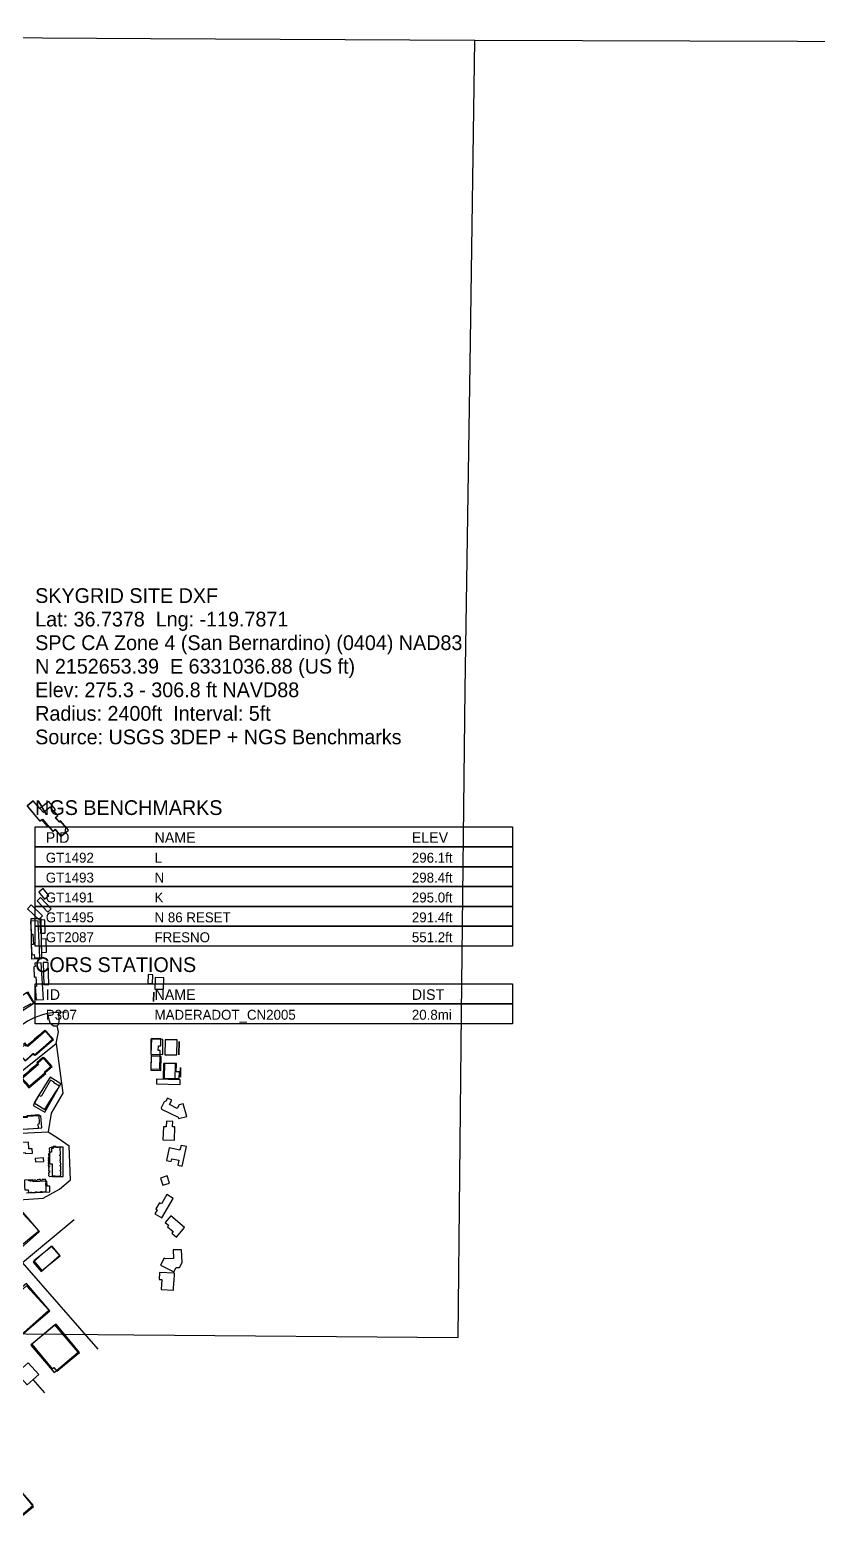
# Model space of a CAD drawing. Header units: metres. Extents: x 5999505 to 6749006, y 1851910 to 2460485.
# Drawn here: x 6333536 to 6336744, y 2151156 to 2157268 of the extents above; entities that cross this region are included whole.
import ezdxf

# ---------------------------------------------------------------- set-up
doc = ezdxf.new("R2010")
doc.units = ezdxf.units.M
for name, color, linetype in [('BUILDINGS', 9, 'Continuous'), ('CL_LOCAL', 4, 'Continuous'), ('CL_MAJOR', 2, 'Continuous'), ('PLSS_SECTION', 7, 'Continuous'), ('PLSS_TWP', 7, 'Continuous'), ('SITE_INFO', 2, 'Continuous')]:
    doc.layers.add(name, color=color, linetype=linetype)

msp = doc.modelspace()

# ---------------------------------------------------------------- linework, layer by layer
at = {"layer": 'BUILDINGS'}
for points in [[(6333524.0988, 2154105.9096), (6333576.2824, 2154044.2856), (6333583.0717, 2154050.4562), (6333604.9004, 2154025.0854), (6333608.6441, 2154027.8584), (6333629.5483, 2154004.097), (6333637.9585, 2154011.4195), (6333661.4, 2153982.5769), (6333679.1561, 2153996.996), (6333680.9691, 2154018.2433), (6333658.631, 2154042.2347), (6333656.4463, 2154040.2136), (6333638.2479, 2154057.9823), (6333648.5772, 2154067.1097), (6333617.6244, 2154101.9112), (6333590.8625, 2154078.9729), (6333548.1736, 2154126.2846), (6333524.0988, 2154105.9096)], [(6333524.1331, 2154106.5282), (6333576.3668, 2154043.848), (6333586.3934, 2154051.7764), (6333628.1799, 2154001.5595), (6333638.7984, 2154010.2113), (6333661.7205, 2153982.3559), (6333692.1022, 2154007.2308), (6333659.8928, 2154046.0837), (6333654.8795, 2154042.1195), (6333640.3716, 2154059.7126), (6333648.9273, 2154066.9248), (6333632.3862, 2154086.7188), (6333638.8762, 2154092.1274), (6333611.8907, 2154124.7487), (6333575.9039, 2154095.1863), (6333549.2055, 2154127.0772), (6333524.1331, 2154106.5282)], [(6333571.0997, 2153755.5438), (6333595.188, 2153726.9508), (6333612.8886, 2153741.7343), (6333588.8003, 2153770.3274), (6333571.0997, 2153755.5438)], [(6333607.942, 2153673.6925), (6333622.112, 2153686.6844), (6333578.8335, 2153733.6367), (6333564.3675, 2153720.2832), (6333607.942, 2153673.6925)], [(6333525.4207, 2153687.1041), (6333571.3598, 2153643.0427), (6333586.7224, 2153658.5734), (6333540.7834, 2153702.6347), (6333525.4207, 2153687.1041)], [(6333576.2615, 2153488.6355), (6333568.9804, 2153638.6931), (6333537.9082, 2153637.1246), (6333540.7002, 2153583.9471), (6333547.4421, 2153584.2566), (6333549.4437, 2153542.0077), (6333540.9438, 2153541.7126), (6333542.9514, 2153500.1918), (6333553.2121, 2153500.8368), (6333553.6889, 2153487.3622), (6333576.2615, 2153488.6355)], [(6333538.9749, 2153645.8174), (6333541.733, 2153483.6363), (6333583.3468, 2153484.3184), (6333580.5888, 2153646.5358), (6333538.9749, 2153645.8174)], [(6333597.8698, 2153587.8526), (6333596.5485, 2153641.7463), (6333576.326, 2153641.1821), (6333577.9402, 2153587.286), (6333597.8698, 2153587.8526)], [(6333581.8533, 2153563.9535), (6333583.1716, 2153509.6958), (6333603.1012, 2153510.2624), (6333601.78, 2153564.1561), (6333581.8533, 2153563.9535)], [(6333590.6994, 2153317.7676), (6333581.6514, 2153466.7473), (6333555.8529, 2153465.1361), (6333556.6227, 2153451.6591), (6333550.7598, 2153451.3425), (6333553.3445, 2153408.7249), (6333560.0893, 2153409.3984), (6333562.4105, 2153370.4236), (6333556.8406, 2153370.1047), (6333560.2099, 2153315.8303), (6333590.6994, 2153317.7676)], [(6333612.5811, 2153378.3907), (6333610.0869, 2153468.3372), (6333589.8642, 2153467.773), (6333592.3583, 2153377.8264), (6333612.5811, 2153378.3907)], [(6334036.0235, 2153418.651), (6334016.3956, 2153419.1738), (6334015.2221, 2153382.7759), (6334034.85, 2153382.2531), (6334036.0235, 2153418.651)], [(6334044.3423, 2153360.3318), (6334079.4991, 2153359.6834), (6334080.755, 2153406.2747), (6334045.3052, 2153406.9255), (6334044.3423, 2153360.3318)], [(6333426.9237, 2153284.2536), (6333455.3445, 2153240.6619), (6333551.9609, 2153303.1182), (6333523.5107, 2153346.7101), (6333426.9237, 2153284.2536)], [(6333431.4122, 2153295.7584), (6333456.8241, 2153249.6789), (6333507.4443, 2153276.9381), (6333504.8487, 2153282.0562), (6333540.1679, 2153301.4298), (6333541.8994, 2153298.1391), (6333552.2015, 2153303.8808), (6333527.9468, 2153348.1304), (6333431.4122, 2153295.7584)], [(6334039.2523, 2153346.9022), (6334038.0671, 2153309.0481), (6334039.2523, 2153346.9022)], [(6333527.0224, 2153125.6885), (6333514.2484, 2153140.3551), (6333479.1275, 2153109.3294), (6333516.0021, 2153067.526), (6333549.9392, 2153097.1049), (6333556.3292, 2153090.1357), (6333630.9895, 2153155.064), (6333600.2117, 2153189.9004), (6333527.0224, 2153125.6885)], [(6333483.5519, 2153105.6892), (6333515.8396, 2153069.1656), (6333531.8644, 2153083.1982), (6333547.8302, 2153097.1949), (6333553.2308, 2153091.071), (6333571.292, 2153106.9075), (6333587.2874, 2153120.9403), (6333602.2496, 2153134.0349), (6333627.984, 2153156.6174), (6333596.0739, 2153192.7374), (6333571.8152, 2153171.4536), (6333554.6691, 2153156.4471), (6333538.6737, 2153142.4143), (6333521.1144, 2153127.0471), (6333515.3655, 2153133.5742), (6333499.4586, 2153119.6135), (6333483.5519, 2153105.6892)], [(6334027.1906, 2153094.66), (6334075.9122, 2153093.7198), (6334077.0784, 2153154.5835), (6334028.3569, 2153155.5238), (6334027.1906, 2153094.66)], [(6334028.1314, 2153095.0529), (6334065.9227, 2153094.019), (6334066.3452, 2153110.0349), (6334058.1441, 2153110.4653), (6334058.5873, 2153129.0295), (6334067.9633, 2153128.9536), (6334068.7761, 2153156.9808), (6334029.8129, 2153158.0241), (6334028.1314, 2153095.0529)], [(6334084.5771, 2153092.6667), (6334133.2987, 2153091.7266), (6334134.4941, 2153152.5901), (6334085.7726, 2153153.5302), (6334084.5771, 2153092.6667)], [(6334141.7703, 2153092.1314), (6334143.2066, 2153146.5489), (6334141.7703, 2153092.1314)], [(6333570.9653, 2153052.1534), (6333501.0429, 2152993.3761), (6333515.2642, 2152976.5134), (6333515.5631, 2152977.2391), (6333531.5247, 2152958.1779), (6333600.5623, 2153016.2342), (6333594.7584, 2153023.1987), (6333620.4265, 2153044.8351), (6333588.5003, 2153082.5935), (6333563.1281, 2153061.3188), (6333570.9653, 2153052.1534)], [(6333501.5971, 2153000.2891), (6333533.3318, 2152964.2069), (6333550.2711, 2152978.9966), (6333566.3246, 2152992.9561), (6333583.5001, 2153007.9624), (6333599.4654, 2153021.8862), (6333625.789, 2153044.8644), (6333594.0543, 2153080.9465), (6333567.4652, 2153057.7521), (6333551.4407, 2153043.7559), (6333534.9442, 2153029.3631), (6333518.8315, 2153015.3312), (6333501.5971, 2153000.2891)], [(6334027.6022, 2153029.633), (6334068.6154, 2153028.4275), (6334070.2795, 2153085.6465), (6334029.2662, 2153086.8156), (6334027.6022, 2153029.633)], [(6334064.5549, 2153033.5938), (6334066.1862, 2153090.3761), (6334029.2769, 2153091.7669), (6334027.6426, 2153034.6205), (6334064.5549, 2153033.5938)], [(6334078.083, 2152996.2032), (6334126.8048, 2152995.263), (6334128.0002, 2153056.1266), (6334079.2788, 2153057.1031), (6334078.083, 2152996.2032)], [(6334081.5505, 2152997.413), (6334143.365, 2152995.8209), (6334144.1659, 2153022.3918), (6334130.6908, 2153022.8648), (6334131.5476, 2153056.3527), (6334082.9182, 2153057.8382), (6334081.5505, 2152997.413)], [(6334147.8575, 2153000.5903), (6334148.7655, 2153040.4127), (6334147.8575, 2153000.5903)], [(6333656.1097, 2152964.4496), (6333632.1898, 2152977.7501), (6333633.6754, 2152980.2866), (6333618.7972, 2152988.4168), (6333580.75, 2152921.7355), (6333571.7082, 2152926.9058), (6333548.2216, 2152885.2277), (6333596.0588, 2152858.2625), (6333656.1097, 2152964.4496)], [(6333552.3027, 2152897.0634), (6333596.1813, 2152869.7663), (6333616.9023, 2152902.8383), (6333627.6488, 2152920.0083), (6333638.6919, 2152937.6128), (6333649.8835, 2152955.471), (6333661.5501, 2152974.0899), (6333617.6716, 2153001.3869), (6333605.7677, 2152982.4059), (6333594.576, 2152964.5478), (6333583.5622, 2152946.943), (6333573.1125, 2152930.2439), (6333552.3027, 2152897.0634)], [(6334051.037, 2152992.5627), (6334050.2979, 2152973.6368), (6334146.971, 2152970.6706), (6334147.417, 2152989.5988), (6334051.037, 2152992.5627)], [(6334173.7614, 2152841.2077), (6334159.5291, 2152893.0213), (6334142.4967, 2152888.426), (6334135.0509, 2152873.5592), (6334103.5302, 2152889.1052), (6334112.7635, 2152907.5983), (6334095.544, 2152916.1113), (6334088.989, 2152902.6935), (6334082.2352, 2152900.9278), (6334070.0219, 2152876.2695), (6334071.4457, 2152871.161), (6334138.5715, 2152837.8515), (6334140.2854, 2152832.3765), (6334173.7614, 2152841.2077)], [(6333437.8411, 2152841.9969), (6333441.2545, 2152793.1833), (6333462.9797, 2152794.6818), (6333484.2065, 2152796.148), (6333484.756, 2152788.0247), (6333507.9763, 2152789.6204), (6333530.0241, 2152791.1528), (6333550.0194, 2152792.5198), (6333583.7947, 2152794.8674), (6333580.355, 2152844.0817), (6333548.1046, 2152841.8674), (6333526.0861, 2152840.3347), (6333505.0352, 2152838.8671), (6333482.5186, 2152837.3385), (6333481.9659, 2152845.0614), (6333460.0647, 2152843.5278), (6333437.8411, 2152841.9969)], [(6333570.0392, 2152793.3041), (6333568.7218, 2152811.5185), (6333574.8778, 2152811.8327), (6333572.527, 2152847.1669), (6333522.9799, 2152843.9279), (6333523.5128, 2152837.3702), (6333480.7077, 2152834.4406), (6333480.1837, 2152842.0904), (6333445.8816, 2152839.8201), (6333447.1872, 2152820.1495), (6333439.2731, 2152819.8496), (6333441.1145, 2152793.9854), (6333481.8686, 2152796.9316), (6333482.3779, 2152787.4615), (6333570.0392, 2152793.3041)], [(6334125.6515, 2152798.2718), (6334116.2783, 2152798.7117), (6334117.3369, 2152820.9117), (6334091.5584, 2152821.8483), (6334090.4881, 2152798.1921), (6334078.7708, 2152798.651), (6334076.5888, 2152746.2419), (6334123.4578, 2152744.4066), (6334125.6515, 2152798.2718)], [(6333409.1039, 2152749.0998), (6333409.8176, 2152728.7059), (6333398.0944, 2152728.4369), (6333399.5719, 2152693.8379), (6333456.7315, 2152696.2869), (6333456.992, 2152692.2799), (6333516.4957, 2152694.71), (6333516.7562, 2152690.7031), (6333545.7755, 2152691.9241), (6333545.0411, 2152709.7697), (6333530.971, 2152709.1556), (6333530.0144, 2152735.7408), (6333497.7721, 2152734.5459), (6333497.0377, 2152752.3915), (6333409.1039, 2152749.0998)], [(6333591.5, 2152657.3305), (6333590.7419, 2152672.2637), (6333557.0286, 2152670.3525), (6333557.7896, 2152655.7834), (6333591.5, 2152657.3305)], [(6333609.4247, 2152674.3695), (6333609.5366, 2152670.109), (6333611.0316, 2152670.1697), (6333609.7535, 2152660.7141), (6333614.2377, 2152660.8234), (6333614.3467, 2152656.1988), (6333611.8642, 2152653.5975), (6333609.9298, 2152653.5404), (6333610.0128, 2152649.3165), (6333611.5074, 2152649.3408), (6333610.2294, 2152639.8852), (6333614.7428, 2152639.9943), (6333614.8519, 2152635.3696), (6333612.3697, 2152632.8048), (6333610.406, 2152632.7479), (6333610.4886, 2152628.4876), (6333612.0126, 2152628.5116), (6333610.7348, 2152619.0925), (6333615.2483, 2152619.2015), (6333615.3825, 2152614.067), (6333612.9, 2152611.4658), (6333610.9073, 2152611.4455), (6333611.0172, 2152606.9301), (6333612.5118, 2152606.9544), (6333611.6646, 2152600.0439), (6333615.0088, 2152596.8857), (6333626.9078, 2152597.1534), (6333628.6516, 2152598.996), (6333636.5062, 2152599.1872), (6333637.5531, 2152598.1957), (6333659.6874, 2152599.5455), (6333659.6451, 2152601.5482), (6333661.6381, 2152601.6049), (6333661.2736, 2152618.1004), (6333659.2513, 2152618.044), (6333659.2104, 2152620.2288), (6333659.1692, 2152622.3771), (6333661.1622, 2152622.4338), (6333660.7684, 2152638.9296), (6333658.7754, 2152638.8729), (6333658.7342, 2152641.0213), (6333658.664, 2152643.2063), (6333660.686, 2152643.2263), (6333660.2922, 2152659.722), (6333658.2995, 2152659.7018), (6333658.229, 2152661.8504), (6333658.1878, 2152663.9988), (6333660.1808, 2152664.0554), (6333659.8164, 2152680.5509), (6333657.794, 2152680.4945), (6333657.7528, 2152682.6429), (6333657.7119, 2152684.8277), (6333659.705, 2152684.8843), (6333659.0101, 2152714.8533), (6333652.2189, 2152715.7092), (6333652.2399, 2152714.6897), (6333641.5133, 2152714.4489), (6333641.3992, 2152718.4547), (6333629.4124, 2152718.1877), (6333629.586, 2152710.6864), (6333626.0984, 2152710.6054), (6333626.0095, 2152714.1013), (6333616.9826, 2152713.8832), (6333613.5841, 2152710.3428), (6333613.6937, 2152705.791), (6333615.1887, 2152705.8517), (6333613.9115, 2152696.5053), (6333617.51, 2152692.1801), (6333613.8158, 2152688.3144), (6333611.1193, 2152688.227), (6333611.2704, 2152681.5633), (6333613.7615, 2152681.6159), (6333613.8709, 2152677.0277), (6333611.3884, 2152674.4264), (6333609.4247, 2152674.3695)], [(6333671.0922, 2152716.0296), (6333623.0365, 2152716.0549), (6333623.1643, 2152695.6658), (6333615.2531, 2152695.7299), (6333615.1597, 2152648.0369), (6333625.4148, 2152647.9538), (6333625.5819, 2152596.2539), (6333671.0008, 2152596.25), (6333671.0922, 2152716.0296)], [(6334173.3526, 2152718.1539), (6334150.8295, 2152723.069), (6334146.2725, 2152703.0818), (6334102.6884, 2152712.5361), (6334091.435, 2152661.6567), (6334111.034, 2152657.4934), (6334113.4693, 2152668.76), (6334141.8408, 2152662.3413), (6334137.5827, 2152643.0798), (6334155.7167, 2152638.9284), (6334173.3526, 2152718.1539)], [(6333616.8703, 2152533.7038), (6333615.8871, 2152557.0125), (6333605.626, 2152556.3675), (6333604.9122, 2152576.7614), (6333548.0454, 2152574.3098), (6333547.5302, 2152583.0517), (6333512.6477, 2152581.5142), (6333513.8972, 2152554.9266), (6333513.3112, 2152554.9314), (6333514.081, 2152541.4544), (6333528.7373, 2152542.0637), (6333529.2229, 2152529.6813), (6333616.8703, 2152533.7038)], [(6334066.8256, 2152589.7691), (6334076.2592, 2152560.5668), (6334103.5795, 2152569.0837), (6334094.4418, 2152598.6476), (6334066.8256, 2152589.7691)], [(6334118.9043, 2152507.4312), (6334092.3614, 2152522.5729), (6334070.6657, 2152484.8847), (6334062.7928, 2152489.6813), (6334047.9363, 2152464.3163), (6334053.7699, 2152460.9924), (6334043.9623, 2152443.9603), (6334072.5445, 2152427.3458), (6334118.9043, 2152507.4312)], [(6333571.0408, 2152374.6108), (6333507.7701, 2152449.7589), (6333448.767, 2152400.7233), (6333481.271, 2152361.8678), (6333464.4544, 2152347.8053), (6333494.9281, 2152311.5148), (6333571.0408, 2152374.6108)], [(6333450.8096, 2152396.0465), (6333480.9253, 2152362.5988), (6333463.3928, 2152346.9765), (6333500.1292, 2152306.0844), (6333573.7721, 2152371.7488), (6333506.9198, 2152446.0886), (6333450.8096, 2152396.0465)], [(6334165.116, 2152388.0054), (6334108.6552, 2152435.7915), (6334085.8757, 2152409.0342), (6334100.7219, 2152396.8997), (6334095.6908, 2152390.7512), (6334118.0993, 2152371.6381), (6334113.0711, 2152365.8536), (6334132.2772, 2152349.315), (6334165.116, 2152388.0054)], [(6333548.0293, 2152247.0073), (6333581.7145, 2152209.2346), (6333655.7969, 2152274.8957), (6333621.8187, 2152312.6707), (6333548.0293, 2152247.0073)], [(6333551.067, 2152253.0263), (6333583.3562, 2152212.9349), (6333658.7718, 2152273.1605), (6333626.5116, 2152313.2152), (6333551.067, 2152253.0263)], [(6334118.6679, 2152296.9983), (6334119.8474, 2152261.6736), (6334088.1906, 2152260.4733), (6334081.7708, 2152263.8019), (6334067.1808, 2152235.1581), (6334121.4598, 2152207.4136), (6334130.9863, 2152225.9043), (6334144.1747, 2152226.1617), (6334154.5948, 2152246.4656), (6334152.9617, 2152298.1774), (6334118.6679, 2152296.9983)], [(6334124.3487, 2152202.2932), (6334062.5442, 2152205.3415), (6334061.1395, 2152176.591), (6334071.978, 2152176.1393), (6334070.1861, 2152135.7416), (6334119.3942, 2152133.1592), (6334121.1301, 2152166.6399), (6334122.5952, 2152166.6281), (6334124.3487, 2152202.2932)], [(6333407.1134, 2152048.5282), (6333497.2901, 2151948.6959), (6333612.1718, 2152051.5622), (6333521.9658, 2152151.3943), (6333407.1134, 2152048.5282)], [(6333616.4596, 2152049.1245), (6333520.956, 2152160.5772), (6333418.2737, 2152073.3039), (6333427.2744, 2152063.0368), (6333415.4713, 2152052.9385), (6333501.9741, 2151951.7526), (6333616.4596, 2152049.1245)], [(6333539.5799, 2151909.5792), (6333634.676, 2151798.3484), (6333732.2526, 2151881.1128), (6333637.1561, 2151992.3069), (6333539.5799, 2151909.5792)], [(6333737.5763, 2151879.9411), (6333642.3882, 2151994.3033), (6333543.5621, 2151912.8236), (6333626.2684, 2151813.1251), (6333632.17, 2151818.1743), (6333644.6487, 2151803.1462), (6333737.5763, 2151879.9411)], [(6333271.5579, 2151348.1667), (6333435.8601, 2151159.7362), (6333548.0363, 2151257.3814), (6333387.4277, 2151442.3955), (6333384.1471, 2151446.1721), (6333271.5579, 2151348.1667)], [(6333433.3982, 2151156.079), (6333550.5155, 2151252.3371), (6333390.9048, 2151444.7702), (6333273.7848, 2151348.1486), (6333359.6856, 2151244.7828), (6333359.6856, 2151244.7828), (6333433.3982, 2151156.079)]]:
    msp.add_lwpolyline(points, close=True, dxfattribs=at)
msp.add_lwpolyline([(6333521.4275, 2152529.5624), (6333537.9048, 2152530.7031), (6333537.7452, 2152532.7068), (6333539.9146, 2152532.8348), (6333542.0551, 2152532.9995), (6333542.1853, 2152530.9961), (6333558.6626, 2152532.1367), (6333558.5324, 2152534.1402), (6333560.6725, 2152534.2685), (6333562.8422, 2152534.4329), (6333562.9725, 2152532.4295), (6333579.4205, 2152533.5704), (6333579.2902, 2152535.5739), (6333581.4597, 2152535.7019), (6333583.6001, 2152535.8666), (6333583.7304, 2152533.8631), (6333600.2077, 2152535.0039), (6333600.0774, 2152537.0073), (6333602.071, 2152537.1368), (6333601.3717, 2152559.3146), (6333600.2952, 2152560.2699), (6333599.7434, 2152568.102), (6333601.4291, 2152570.0179), (6333600.617, 2152581.8933), (6333597.1544, 2152584.9068), (6333595.2487, 2152584.7766), (6333595.3286, 2152583.7929), (6333590.3443, 2152583.4328), (6333590.2392, 2152584.9264), (6333585.7535, 2152584.6351), (6333585.8838, 2152582.6316), (6333583.5176, 2152579.9202), (6333578.4161, 2152579.5611), (6333578.1013, 2152584.1146), (6333573.7033, 2152583.7862), (6333573.8084, 2152582.2926), (6333564.468, 2152583.1693), (6333564.5986, 2152581.2022), (6333562.2617, 2152578.4906), (6333557.6585, 2152578.1638), (6333557.3435, 2152582.6809), (6333548.0372, 2152580.5355), (6333547.9321, 2152582.0291), (6333543.7102, 2152581.7356), (6333543.8407, 2152579.7686), (6333541.4745, 2152577.0572), (6333536.8714, 2152576.7304), (6333536.5564, 2152581.2475), (6333527.2794, 2152579.1019)], dxfattribs=at)
at = {"layer": 'CL_LOCAL'}
for points in [[(6333605.7903, 2153259.9759), (6333617.1167, 2153222.166), (6333630.8847, 2153210.841), (6333645.9138, 2153210.5008), (6333653.3772, 2153216.6659), (6333653.8288, 2153229.0044), (6333652.715, 2153265.1296)], [(6333642.1941, 2153138.3714), (6333651.1672, 2153186.2108), (6333645.9138, 2153210.5008)], [(6333274.5503, 2152843.3218), (6333642.1941, 2153138.3714), (6333669.7401, 2152936.1234), (6333622.4043, 2152854.9908), (6333609.3862, 2152778.0946), (6333650.4081, 2152752.6046), (6333694.8406, 2152721.2983)], [(6333204.4518, 2152781.0516), (6333447.051, 2152517.9326), (6333491.3677, 2152501.2263), (6333588.9734, 2152508.2991), (6333656.3436, 2152544.8887), (6333700.0754, 2152582.5801), (6333694.8406, 2152721.2983)], [(6333415.388, 2152768.8181), (6333609.3862, 2152778.0946)], [(6333504.5097, 2152246.4135), (6333716.0007, 2152421.5303)], [(6333596.2249, 2151714.5589), (6333548.4047, 2151769.1571), (6333571.28, 2151789.5419), (6333528.5601, 2151837.0722), (6333480.9495, 2151794.6067), (6333523.699, 2151747.1125), (6333548.4047, 2151769.1571)]]:
    msp.add_lwpolyline(points, dxfattribs=at)
at = {"layer": 'CL_MAJOR'}
for points in [[(6333813.1996, 2151893.3819), (6333504.5097, 2152246.4135), (6333398.4791, 2152367.6727), (6333182.6466, 2152614.5191), (6333020.557, 2152799.9115), (6332863.9276, 2152979.0713), (6332746.1155, 2153113.7904), (6332706.255, 2153159.4055), (6332662.8523, 2153209.018), (6332548.526, 2153339.7775)], [(6333684.8313, 2153265.3063), (6333652.715, 2153265.1296), (6333637.2713, 2153264.9271), (6333605.7903, 2153259.9759), (6333581.9812, 2153254.3801), (6333552.7371, 2153243.4401), (6333527.7555, 2153230.5724), (6333500.4466, 2153212.5537), (6333473.1554, 2153193.115), (6333419.7838, 2153148.1842), (6333391.6023, 2153123.7649), (6333189.9937, 2152945.5849), (6333020.557, 2152799.9115)]]:
    msp.add_lwpolyline(points, dxfattribs=at)
at = {"layer": 'PLSS_SECTION'}
msp.add_lwpolyline([(6335278.4375, 2151940.6487), (6335293.1053, 2153260.7211), (6335307.7662, 2154580.7849), (6335327.4353, 2155906.4419), (6335347.0034, 2157225.497), (6334025.9094, 2157232.3889), (6332704.8236, 2157239.3527), (6331383.7289, 2157246.3684), (6330062.6349, 2157253.4565), (6330048.6868, 2155948.1216), (6330034.5253, 2154627.6003), (6330017.0535, 2153306.4495), (6329999.5734, 2151985.2901), (6331319.2925, 2151974.0345), (6332639.0048, 2151962.8406), (6333958.7248, 2151951.7188), (6335278.4375, 2151940.6487)], dxfattribs=at)
msp.add_lwpolyline([(6335278.4375, 2151940.6487), (6335293.1053, 2153260.7211), (6335307.7662, 2154580.7849), (6335327.4353, 2155906.4419), (6335347.0034, 2157225.497), (6334025.9094, 2157232.3889), (6332704.8236, 2157239.3527), (6331383.7289, 2157246.3684), (6330062.6349, 2157253.4565), (6330048.6868, 2155948.1216), (6330034.5253, 2154627.6003), (6330017.0535, 2153306.4495), (6329999.5734, 2151985.2901), (6331319.2925, 2151974.0345), (6332639.0048, 2151962.8406), (6333958.7248, 2151951.7188), (6335278.4375, 2151940.6487)], dxfattribs=at)
at = {"layer": 'PLSS_TWP'}
msp.add_lwpolyline([(6345904.4278, 2157158.2571), (6344579.2338, 2157170.6006), (6343254.0314, 2157183.0164), (6341928.8389, 2157195.4845), (6340603.6474, 2157208.0014), (6339289.4848, 2157212.2859), (6337975.3295, 2157216.6217), (6336661.1667, 2157221.029), (6335347.0034, 2157225.497), (6334025.9094, 2157232.3889), (6332704.8236, 2157239.3527), (6331383.7289, 2157246.3684), (6330062.6349, 2157253.4565), (6328741.5494, 2157260.5962), (6327420.4557, 2157267.7977)], dxfattribs=at)
msp.add_lwpolyline([(6345904.4278, 2157158.2571), (6344579.2338, 2157170.6006), (6343254.0314, 2157183.0164), (6341928.8389, 2157195.4845), (6340603.6474, 2157208.0014), (6339289.4848, 2157212.2859), (6337975.3295, 2157216.6217), (6336661.1667, 2157221.029), (6335347.0034, 2157225.497), (6334025.9094, 2157232.3889), (6332704.8236, 2157239.3527), (6331383.7289, 2157246.3684), (6330062.6349, 2157253.4565), (6328741.5494, 2157260.5962), (6327420.4557, 2157267.7977)], dxfattribs=at)
at = {"layer": 'SITE_INFO'}
for points in [[(6333556.8765, 2154020.7947), (6335500.8765, 2154020.7947), (6335500.8765, 2153939.7947), (6333556.8765, 2153939.7947), (6333556.8765, 2154020.7947)], [(6333556.8765, 2153939.7947), (6335500.8765, 2153939.7947), (6335500.8765, 2153858.7947), (6333556.8765, 2153858.7947), (6333556.8765, 2153939.7947)], [(6333556.8765, 2153858.7947), (6335500.8765, 2153858.7947), (6335500.8765, 2153777.7947), (6333556.8765, 2153777.7947), (6333556.8765, 2153858.7947)], [(6333556.8765, 2153777.7947), (6335500.8765, 2153777.7947), (6335500.8765, 2153696.7947), (6333556.8765, 2153696.7947), (6333556.8765, 2153777.7947)], [(6333556.8765, 2153696.7947), (6335500.8765, 2153696.7947), (6335500.8765, 2153615.7947), (6333556.8765, 2153615.7947), (6333556.8765, 2153696.7947)], [(6333556.8765, 2153615.7947), (6335500.8765, 2153615.7947), (6335500.8765, 2153534.7947), (6333556.8765, 2153534.7947), (6333556.8765, 2153615.7947)], [(6333556.8765, 2153380.8947), (6335500.8765, 2153380.8947), (6335500.8765, 2153299.8947), (6333556.8765, 2153299.8947), (6333556.8765, 2153380.8947)], [(6333556.8765, 2153299.8947), (6335500.8765, 2153299.8947), (6335500.8765, 2153218.8947), (6333556.8765, 2153218.8947), (6333556.8765, 2153299.8947)]]:
    msp.add_lwpolyline(points, dxfattribs=at)

# ---------------------------------------------------------------- texts
for s, height, p in [('SKYGRID SITE DXF', 60, (6333556.8765, 2154933.3947)), ('Lat: 36.7378  Lng: -119.7871', 60, (6333556.8765, 2154837.3947)), ('SPC CA Zone 4 (San Bernardino) (0404) NAD83', 60, (6333556.8765, 2154741.3947)), ('N 2152653.39  E 6331036.88 (US ft)', 60, (6333556.8765, 2154645.3947)), ('Elev: 275.3 - 306.8 ft NAVD88', 60, (6333556.8765, 2154549.3947)), ('Radius: 2400ft  Interval: 5ft', 60, (6333556.8765, 2154453.3947)), ('Source: USGS 3DEP + NGS Benchmarks', 60, (6333556.8765, 2154357.3947)), ('NGS BENCHMARKS', 60, (6333556.8765, 2154069.3947)), ('PID', 43.2, (6333600.0765, 2153955.9947)), ('NAME', 43.2, (6334042.8765, 2153955.9947)), ('ELEV', 43.2, (6335090.4765, 2153955.9947)), ('GT1492', 40.5, (6333600.0765, 2153874.9947)), ('L', 40.5, (6334042.8765, 2153874.9947)), ('296.1ft', 40.5, (6335090.4765, 2153874.9947)), ('GT1493', 40.5, (6333600.0765, 2153793.9947)), ('N', 40.5, (6334042.8765, 2153793.9947)), ('298.4ft', 40.5, (6335090.4765, 2153793.9947)), ('GT1491', 40.5, (6333600.0765, 2153712.9947)), ('K', 40.5, (6334042.8765, 2153712.9947)), ('295.0ft', 40.5, (6335090.4765, 2153712.9947)), ('GT1495', 40.5, (6333600.0765, 2153631.9947)), ('N 86 RESET', 40.5, (6334042.8765, 2153631.9947)), ('291.4ft', 40.5, (6335090.4765, 2153631.9947)), ('GT2087', 40.5, (6333600.0765, 2153550.9947)), ('FRESNO', 40.5, (6334042.8765, 2153550.9947)), ('551.2ft', 40.5, (6335090.4765, 2153550.9947)), ('CORS STATIONS', 60, (6333556.8765, 2153429.4947)), ('ID', 43.2, (6333600.0765, 2153316.0947)), ('NAME', 43.2, (6334042.8765, 2153316.0947)), ('DIST', 43.2, (6335090.4765, 2153316.0947)), ('P307', 40.5, (6333600.0765, 2153235.0947)), ('MADERADOT_CN2005', 40.5, (6334042.8765, 2153235.0947)), ('20.8mi', 40.5, (6335090.4765, 2153235.0947))]:
    msp.add_text(s, height=height, dxfattribs=at).set_placement(p)

doc.saveas('drawing.dxf')
